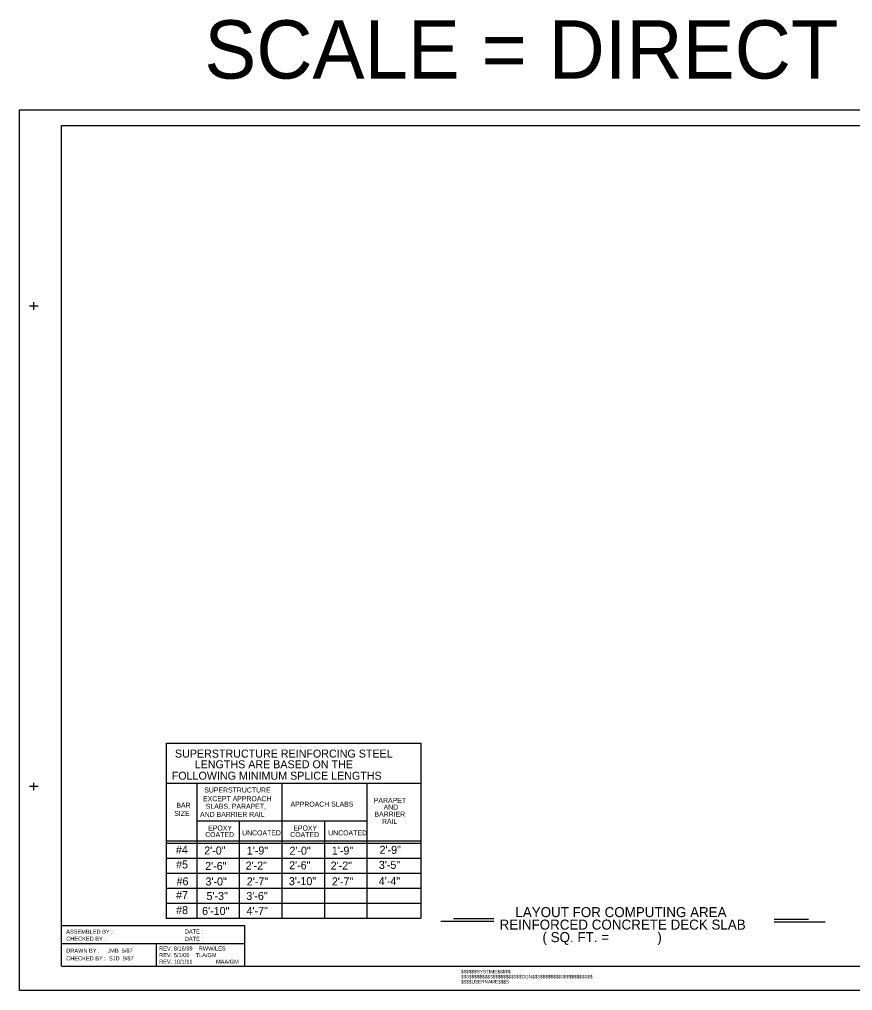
# Model space of a CAD drawing. Extents: x 0 to 398, y 0 to 243.
# Drawn here: x 0 to 208.1, y 0 to 242.6 of the extents above; entities that cross this region are included whole.
import ezdxf

# ---------------------------------------------------------------- set-up
doc = ezdxf.new("R2010")
doc.units = 0
for name, color, linetype in [('Plan Sheet', 7, 'Continuous'), ('Plot Label', 7, 'Continuous'), ('Plot Shape', 7, 'Continuous'), ('User Information Notes', 7, 'Continuous')]:
    doc.layers.add(name, color=color, linetype=linetype)

msp = doc.modelspace()

# ---------------------------------------------------------------- linework, layer by layer
at = {"layer": 'Plan Sheet'}
for p, q in [((0, 220), (0, 220)), ((10.54, 216.06), (330.54, 216.06)), ((10.54, 6.06), (10.54, 216.06)), ((2.51, 171.06), (4.7, 171.06)), ((3.57, 170.06), (3.57, 171.95)), ((36.68, 61.8), (100.29, 61.8)), ((36.68, 61.8), (36.68, 18.05)), ((100.29, 61.8), (100.29, 18.05)), ((2.55, 51.06), (4.65, 51.06)), ((3.57, 50.07), (3.57, 51.88)), ((36.68, 51.8), (100.29, 51.8)), ((44.31, 51.8), (44.31, 18.05)), ((65.56, 51.8), (65.56, 18.05)), ((86.81, 51.8), (86.81, 18.05)), ((44.31, 42.43), (86.81, 42.43)), ((54.93, 42.43), (54.93, 18.05)), ((76.18, 42.43), (76.18, 18.05)), ((36.68, 37.43), (100.29, 37.43)), ((36.68, 36.8), (100.29, 36.8)), ((36.68, 33.05), (100.29, 33.05)), ((36.68, 29.3), (100.29, 29.3)), ((36.68, 25.55), (100.29, 25.55)), ((36.68, 21.8), (100.29, 21.8)), ((36.68, 18.05), (100.29, 18.05)), ((118.51, 17.28), (105.3, 17.28)), ((118.51, 17.9), (108.45, 17.9)), ((188.58, 17.82), (197.15, 17.82)), ((188.58, 17.19), (201.27, 17.19)), ((10.54, 16.24), (56.28, 16.24)), ((56.28, 6.06), (56.28, 16.24)), ((56.28, 16.24), (56.28, 16.24)), ((56.28, 11.65), (10.54, 11.65)), ((34.21, 6.06), (34.21, 11.65)), ((10.54, 6.06), (330.54, 6.06)), ((10.54, 6.06), (56.28, 6.06)), ((0, 0), (0, 0))]:
    msp.add_line(p, q, dxfattribs=at)
at = {"layer": 'Plot Shape'}
msp.add_lwpolyline([(0, 220), (330.63, 220), (330.63, 0), (0, 0)], close=True, dxfattribs=at)
at = {"layer": 'User Information Notes'}
for p, q in [((10.54, 216.06), (10.54, 216.06)), ((34.89, 6.7), (34.89, 6.7))]:
    msp.add_line(p, q, dxfattribs=at)

# ---------------------------------------------------------------- texts
at = {"layer": 'Plan Sheet'}
for s, height, p in [('SUPERSTRUCTURE REINFORCING STEEL', 2, (38.85, 58.19)), ('LENGTHS ARE BASED ON THE ', 2, (43.79, 55.52)), ('FOLLOWING MINIMUM SPLICE LENGTHS', 2, (38.05, 52.67)), ('EXCEPT APPROACH', 1.25, (45.88, 47.31)), ('SUPERSTRUCTURE', 1.25, (46.17, 49.48)), ('BAR', 1.25, (39.21, 45.68)), ('SLABS, PARAPET, ', 1.25, (46.54, 45.41)), ('APPROACH SLABS', 1.25, (67.72, 45.94)), ('PARAPET', 1.25, (88.53, 46.88)), ('AND', 1.25, (90.99, 45.2)), ('SIZE', 1.25, (38.67, 43.62)), ('AND BARRIER RAIL', 1.25, (45.13, 43.37)), ('BARRIER', 1.25, (88.7, 43.45)), ('EPOXY ', 1.25, (47.17, 39.98)), ('EPOXY ', 1.25, (68.42, 39.98)), ('RAIL', 1.25, (90.57, 41.63)), ('COATED', 1.25, (46.4, 38.34)), ('UNCOATED', 1.25, (55.63, 38.77)), ('COATED', 1.25, (67.65, 38.34)), ('UNCOATED', 1.25, (77.14, 38.77)), ('#4', 2, (39.1, 34.2)), ('2\'-0"', 2, (46.16, 33.99)), ('1\'-9"', 2, (56.8, 33.98)), ('2\'-0"', 2, (67.45, 33.93)), ('1\'-9"', 2, (78.05, 33.98)), ('2\'-9"', 2, (89.97, 34.16)), ('#5', 2, (39.14, 30.5)), ('2\'-6"', 2, (46.39, 30.11)), ('2\'-2"', 2, (56.51, 30.22)), ('2\'-6"', 2, (67.37, 30.29)), ('2\'-2"', 2, (77.76, 30.22)), ('3\'-5"', 2, (89.79, 30.39)), ('#6', 2, (39.26, 26.29)), ('3\'-0"', 2, (46.48, 26.25)), ('2\'-7"', 2, (56.81, 26.26)), ('3\'-10"', 2, (67.31, 26.33)), ('2\'-7"', 2, (78.06, 26.26)), ('4\'-4"', 2, (89.77, 26.34)), ('#7', 2, (39.14, 22.85)), ('5\'-3"', 2, (46.74, 22.63)), ('3\'-6"', 2, (56.69, 22.64)), ('#8', 2, (39.14, 19.1)), ('6\'-10"', 2, (45.64, 18.88)), ('4\'-7"', 2, (56.74, 18.89)), ('LAYOUT FOR COMPUTING AREA', 2.5, (123.9, 18.35)), ('REINFORCED CONCRETE DECK SLAB', 2.5, (119.95, 15.23)), ('ASSEMBLED BY :', 1.0166, (11.7, 14.2)), ('DATE :', 1.017, (41.32, 14.25)), ('( SQ. FT. =             )', 2.5, (130.67, 12.1)), ('CHECKED BY :', 1.0166, (11.7, 12.45)), ('DATE :', 1.017, (41.32, 12.41)), ('DRAWN BY :     JMB  5/87', 1.0154, (11.7, 9.46)), ('REV. 8/16/99    RWW/LES', 1.0173, (34.89, 10)), ('CHECKED BY :  SJD  9/87', 1.0154, (11.7, 7.54)), ('REV. 5/1/06    TLA/GM', 1.0173, (34.89, 8.35)), ('REV. 10/1/11               MAA/GM', 1.0173, (34.89, 6.7))]:
    msp.add_text(s, height=height, dxfattribs=at).set_placement(p)
at = {"layer": 'Plot Label'}
for s, height, p in [('$$$$$$SYSTIME$$$$$', 0.8504, (110.33, 4.32)), ('$$$$$$$$$$$$$$$$$$$$$$$DGN$$$$$$$$$$$$$$$$$$$$$$$', 0.8556, (110.33, 3.05)), ('$$$$USERNAME$$$$', 0.8504, (110.33, 1.77))]:
    msp.add_text(s, height=height, dxfattribs=at).set_placement(p)
at = {"layer": 'User Information Notes'}
msp.add_text('SCALE = DIRECT', height=14.5519, dxfattribs=at).set_placement((46.19, 227.8))

doc.saveas('drawing.dxf')
